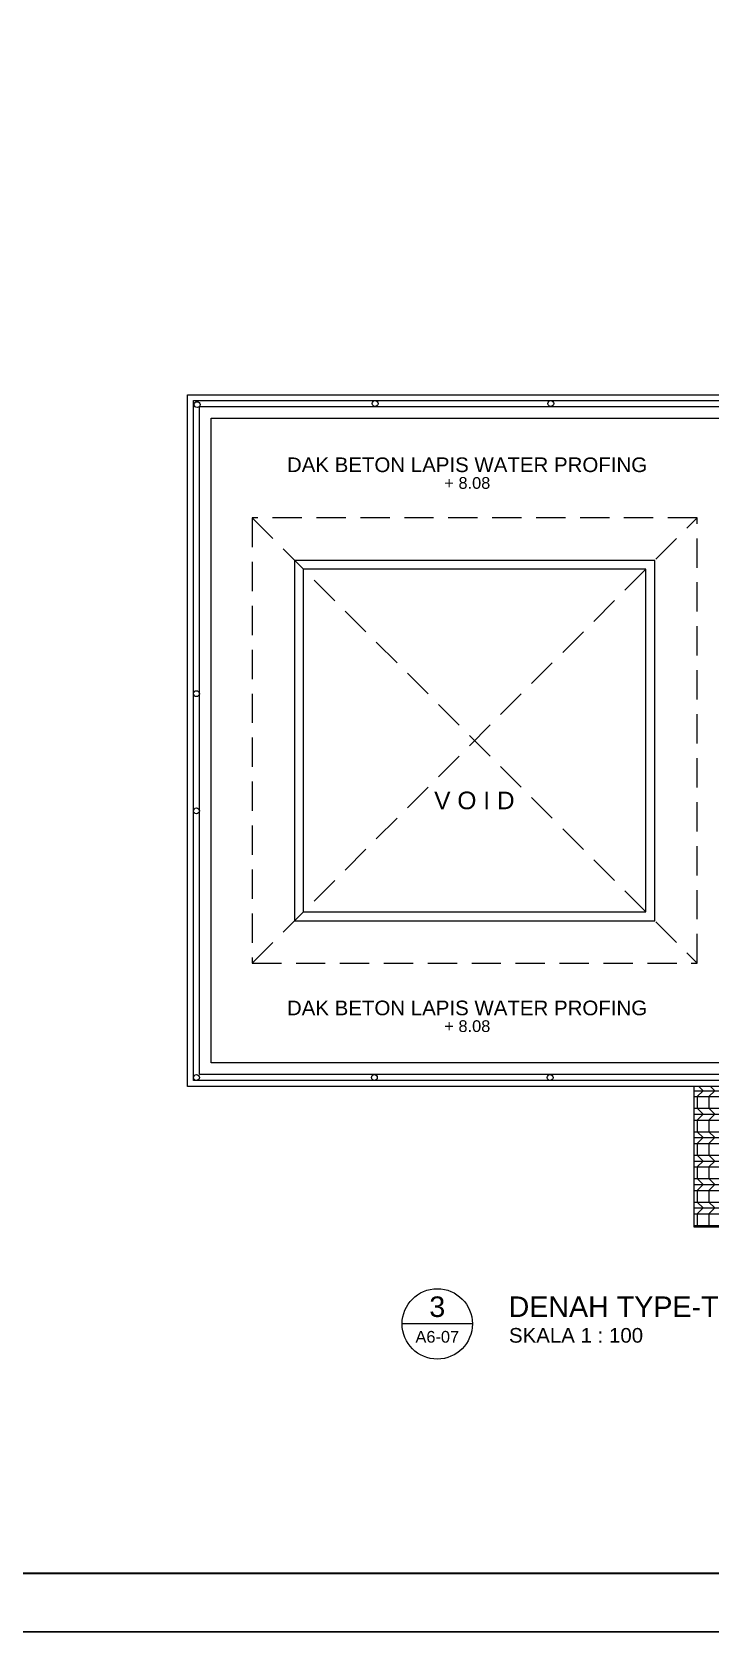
# Model space of a CAD drawing. Header units: millimetres. Extents: x -11 to 1625, y -267 to 180.
# Drawn here: x 1037.7 to 1049.28, y -212 to -184.7 of the extents above; entities that cross this region are included whole.
import ezdxf
from ezdxf.enums import TextEntityAlignment as Align

# ---------------------------------------------------------------- set-up
doc = ezdxf.new("R2010")
doc.units = ezdxf.units.MM
doc.linetypes.add('HIDDEN', pattern=[0.375, 0.25, -0.125])
for name, color, linetype, lineweight in [('ars', 11, 'Continuous', 5), ('atap', 7, 'Continuous', 20), ('dinding', 5, 'Continuous', 15), ('GRS KOP', 1, 'Continuous', 35), ('kop', 7, 'Continuous', 20), ('lan', 7, 'Continuous', 15), ('not', 7, 'Continuous', 20), ('SANITAIR', 4, 'Continuous', 5)]:
    doc.layers.add(name, color=color, linetype=linetype, lineweight=lineweight)
doc.styles.add('BARU', font='complex.shx')
doc.styles.get("Standard").update_dxf_attribs({"font": 'ARIALUNI.TTF'})

# ---------------------------------------------------------------- blocks, each defined once
blk = doc.blocks.new('kop')
at = {"layer": 'GRS KOP'}
blk.add_lwpolyline([(1, 54), (83, 54), (83, 1), (1, 1)], close=True, dxfattribs=at)
at = {"layer": 'kop', "color": 7}
for p, q in [((84, 55), (0, 55)), ((0, 0), (84, 0))]:
    blk.add_line(p, q, dxfattribs=at)
at = {"layer": 'kop', "style": 'BARU', "flags": 4}
for p, height in [((73.8, 5.4), 0.35), ((80.303, 5.382), 0.25), ((73.8, 4.9), 0.35), ((80.303, 4.882), 0.25), ((73.8, 4.4), 0.35), ((80.303, 4.382), 0.25)]:
    blk.add_attdef('-', p, '', height=height, dxfattribs=at)
at = {"layer": 'kop', "flags": 4}
for tag, p in [('AR-00', (78.057, 2.648)), ('00', (81.238, 2.647))]:
    blk.add_attdef(tag, text='', height=0.35, dxfattribs=at).set_placement(p, align=Align.MIDDLE)
blk = doc.blocks.new('Ndtpd')
blk.add_line((0.747, 0), (-0.747, 0))
blk.add_circle((0, 0), 0.747)
at = {"flags": 4}
for tag, height, p in [('NO', 0.5, (0, 0.148)), ('NOLBR', 0.3, (0, -0.398))]:
    blk.add_attdef(tag, text='', height=height, dxfattribs=at).set_placement(p, align=Align.CENTER)
for tag, p, height in [('NDTPD', (1.516, 0.148), 0.5), ('SKALA', (1.523, -0.398), 0.3)]:
    blk.add_attdef(tag, p, '', height=height, dxfattribs=at)
blk = doc.blocks.new('NOTASI RUANG')
at = {"layer": 'not'}
for height, p in [(0.26, (-0.011, 0.3)), (0.175, (-0.009, -0.017))]:
    blk.add_attdef('RUANG', text='', height=height, dxfattribs=at).set_placement(p, align=Align.MIDDLE_CENTER)

msp = doc.modelspace()

# ---------------------------------------------------------------- hatches: boundary and pattern name
at = {"layer": 'ars'}
h = msp.add_hatch(dxfattribs=at)
h.set_pattern_fill('PLENTONG', color=256, scale=0.1, angle=270)
h.set_pattern_definition([(0, (1051.2618, -202.26487), (1e-16, 0.4), []), (0, (1051.2618, -202.36487), (1e-16, 0.4), []), (0, (1051.2618, -202.46487), (1e-16, 0.4), []), (315, (1051.26178, -202.26487), (0.2, -5e-17), [0.141421, -0.424264]), (45, (1051.26178, -202.46487), (-0.2, 5e-17), [0.141421, -0.424264]), (270, (1051.26178, -202.46487), (0.2, -4e-17), [0.2, -0.2])])
h.paths.add_polyline_path([(1051.7117814, -202.4898738), (1049.7867814, -202.4898738), (1049.7867814, -202.6898738), (1049.0117814, -202.6898738), (1049.0117814, -205.0898738), (1051.7117814, -205.0898738)])

# ---------------------------------------------------------------- linework, layer by layer
msp.add_lwpolyline([(1040.7617814, -191.2898738), (1049.7617814, -191.2898738), (1049.7617814, -202.2898738), (1040.7617814, -202.2898738)], close=True)
for centre in [(1040.5234411, -191.0577799), (1043.5617814, -191.0398738), (1046.5617814, -191.0398738), (1040.5117814, -195.9898738), (1040.5117814, -197.9898738), (1040.5117814, -202.5398738), (1043.5501217, -202.5398738), (1046.5501217, -202.5398738)]:
    msp.add_circle(centre, 0.05)
at = {"layer": 'atap', "linetype": 'HIDDEN', "ltscale": 2}
for points in [[(1041.4617814, -200.5898738), (1049.0617814, -192.9898738)], [(1041.4617814, -192.9898738), (1049.0617814, -200.5898738)]]:
    msp.add_lwpolyline(points, dxfattribs=at)
msp.add_lwpolyline([(1041.4617814, -192.9898738), (1041.4617814, -200.5898738), (1049.0617814, -200.5898738), (1049.0617814, -192.9898738)], close=True, dxfattribs=at)
at = {"layer": 'dinding'}
for p, q in [((1040.3617814, -202.6898738), (1040.3617814, -190.8898738)), ((1040.3617814, -190.8898738), (1049.7867814, -190.8898738)), ((1040.4617814, -202.5898738), (1040.4617814, -190.9898738)), ((1040.4617814, -190.9898738), (1049.6867814, -190.9898738)), ((1049.7867814, -202.6898738), (1040.3617814, -202.6898738)), ((1049.6867814, -202.5898738), (1040.4617814, -202.5898738))]:
    msp.add_line(p, q, dxfattribs=at)
for points in [[(1042.1867814, -193.7148738), (1042.1867814, -199.8648738), (1048.3367814, -199.8648738), (1048.3367814, -193.7148738)], [(1042.3367814, -193.8648738), (1042.3367814, -199.7148738), (1048.1867814, -199.7148738), (1048.1867814, -193.8648738)]]:
    msp.add_lwpolyline(points, close=True, dxfattribs=at)
at = {"layer": 'lan'}
for p, q in [((1049.0117814, -205.0898738), (1049.0117814, -202.6898738)), ((1054.5117814, -205.0898738), (1049.0117814, -205.0898738))]:
    msp.add_line(p, q, dxfattribs=at)
at = {"layer": 'SANITAIR'}
msp.add_lwpolyline([(1049.7617814, -202.4898738), (1040.5617814, -202.4898738), (1040.5617814, -191.0898738), (1049.7617814, -191.0898738)], dxfattribs=at)

# ---------------------------------------------------------------- block references
ref = msp.add_blockref('NOTASI RUANG', (1045.1283684, -192.2736523), dxfattribs=dict(xscale=-0.6323962268195373, yscale=0.6323962268195373, zscale=0.6323962268195373))
ref.add_attrib('RUANG', '+ 8.08', dxfattribs={"layer": 'not', "height": 0.2}).set_placement((1045.1369949, -192.3945916), align=Align.MIDDLE_CENTER)
ref.add_attrib('RUANG', 'DAK BETON LAPIS WATER PROFING', dxfattribs={"layer": 'not', "height": 0.25}).set_placement((1045.1321838, -192.0840679), align=Align.MIDDLE_CENTER)
ref = msp.add_blockref('NOTASI RUANG', (1045.2715199, -198.1902338), dxfattribs=dict(xscale=1.264792453639075, yscale=1.264792453639075, zscale=1.264792453639075))
ref.add_attrib('RUANG', 'V O I D', dxfattribs={"layer": 'not', "height": 0.3}).set_placement((1045.2573882, -197.811065), align=Align.MIDDLE_CENTER)
ref = msp.add_blockref('NOTASI RUANG', (1045.1283684, -201.5413482), dxfattribs=dict(xscale=-0.6323962268195373, yscale=0.6323962268195373, zscale=0.6323962268195373))
ref.add_attrib('RUANG', '+ 8.08', dxfattribs={"layer": 'not', "height": 0.2}).set_placement((1045.1369949, -201.6622874), align=Align.MIDDLE_CENTER)
ref.add_attrib('RUANG', 'DAK BETON LAPIS WATER PROFING', dxfattribs={"layer": 'not', "height": 0.25}).set_placement((1045.1321838, -201.3517637), align=Align.MIDDLE_CENTER)
at = {"layer": 'kop'}
for p in [(995.2141622, -212), (995.2141622, -267)]:
    msp.add_blockref('kop', p, dxfattribs=at)
at = {"layer": 'not'}
ref = msp.add_blockref('Ndtpd', (1044.6240259, -206.7431973), dxfattribs=dict(at, xscale=0.803212851405533, yscale=0.803212851405533, zscale=0.803212851405533))
ref.add_attrib('NO', '3', dxfattribs={"layer": '0', "height": 0.35, "flags": 4}).set_placement((1044.6236988, -206.6246714), align=Align.CENTER)
ref.add_attrib('NDTPD', 'DENAH TYPE-TYPE PARTISI LANTAI 3', (1045.8417106, -206.6246714), dxfattribs={"layer": '0', "height": 0.35, "flags": 4})
ref.add_attrib('NOLBR', 'A6-07', dxfattribs={"layer": '0', "height": 0.2, "flags": 4}).set_placement((1044.6236988, -207.0631672), align=Align.CENTER)
ref.add_attrib('SKALA', 'SKALA 1 : 100', (1045.8475106, -207.0631672), dxfattribs={"layer": '0', "height": 0.25, "flags": 4})

doc.saveas('drawing.dxf')
